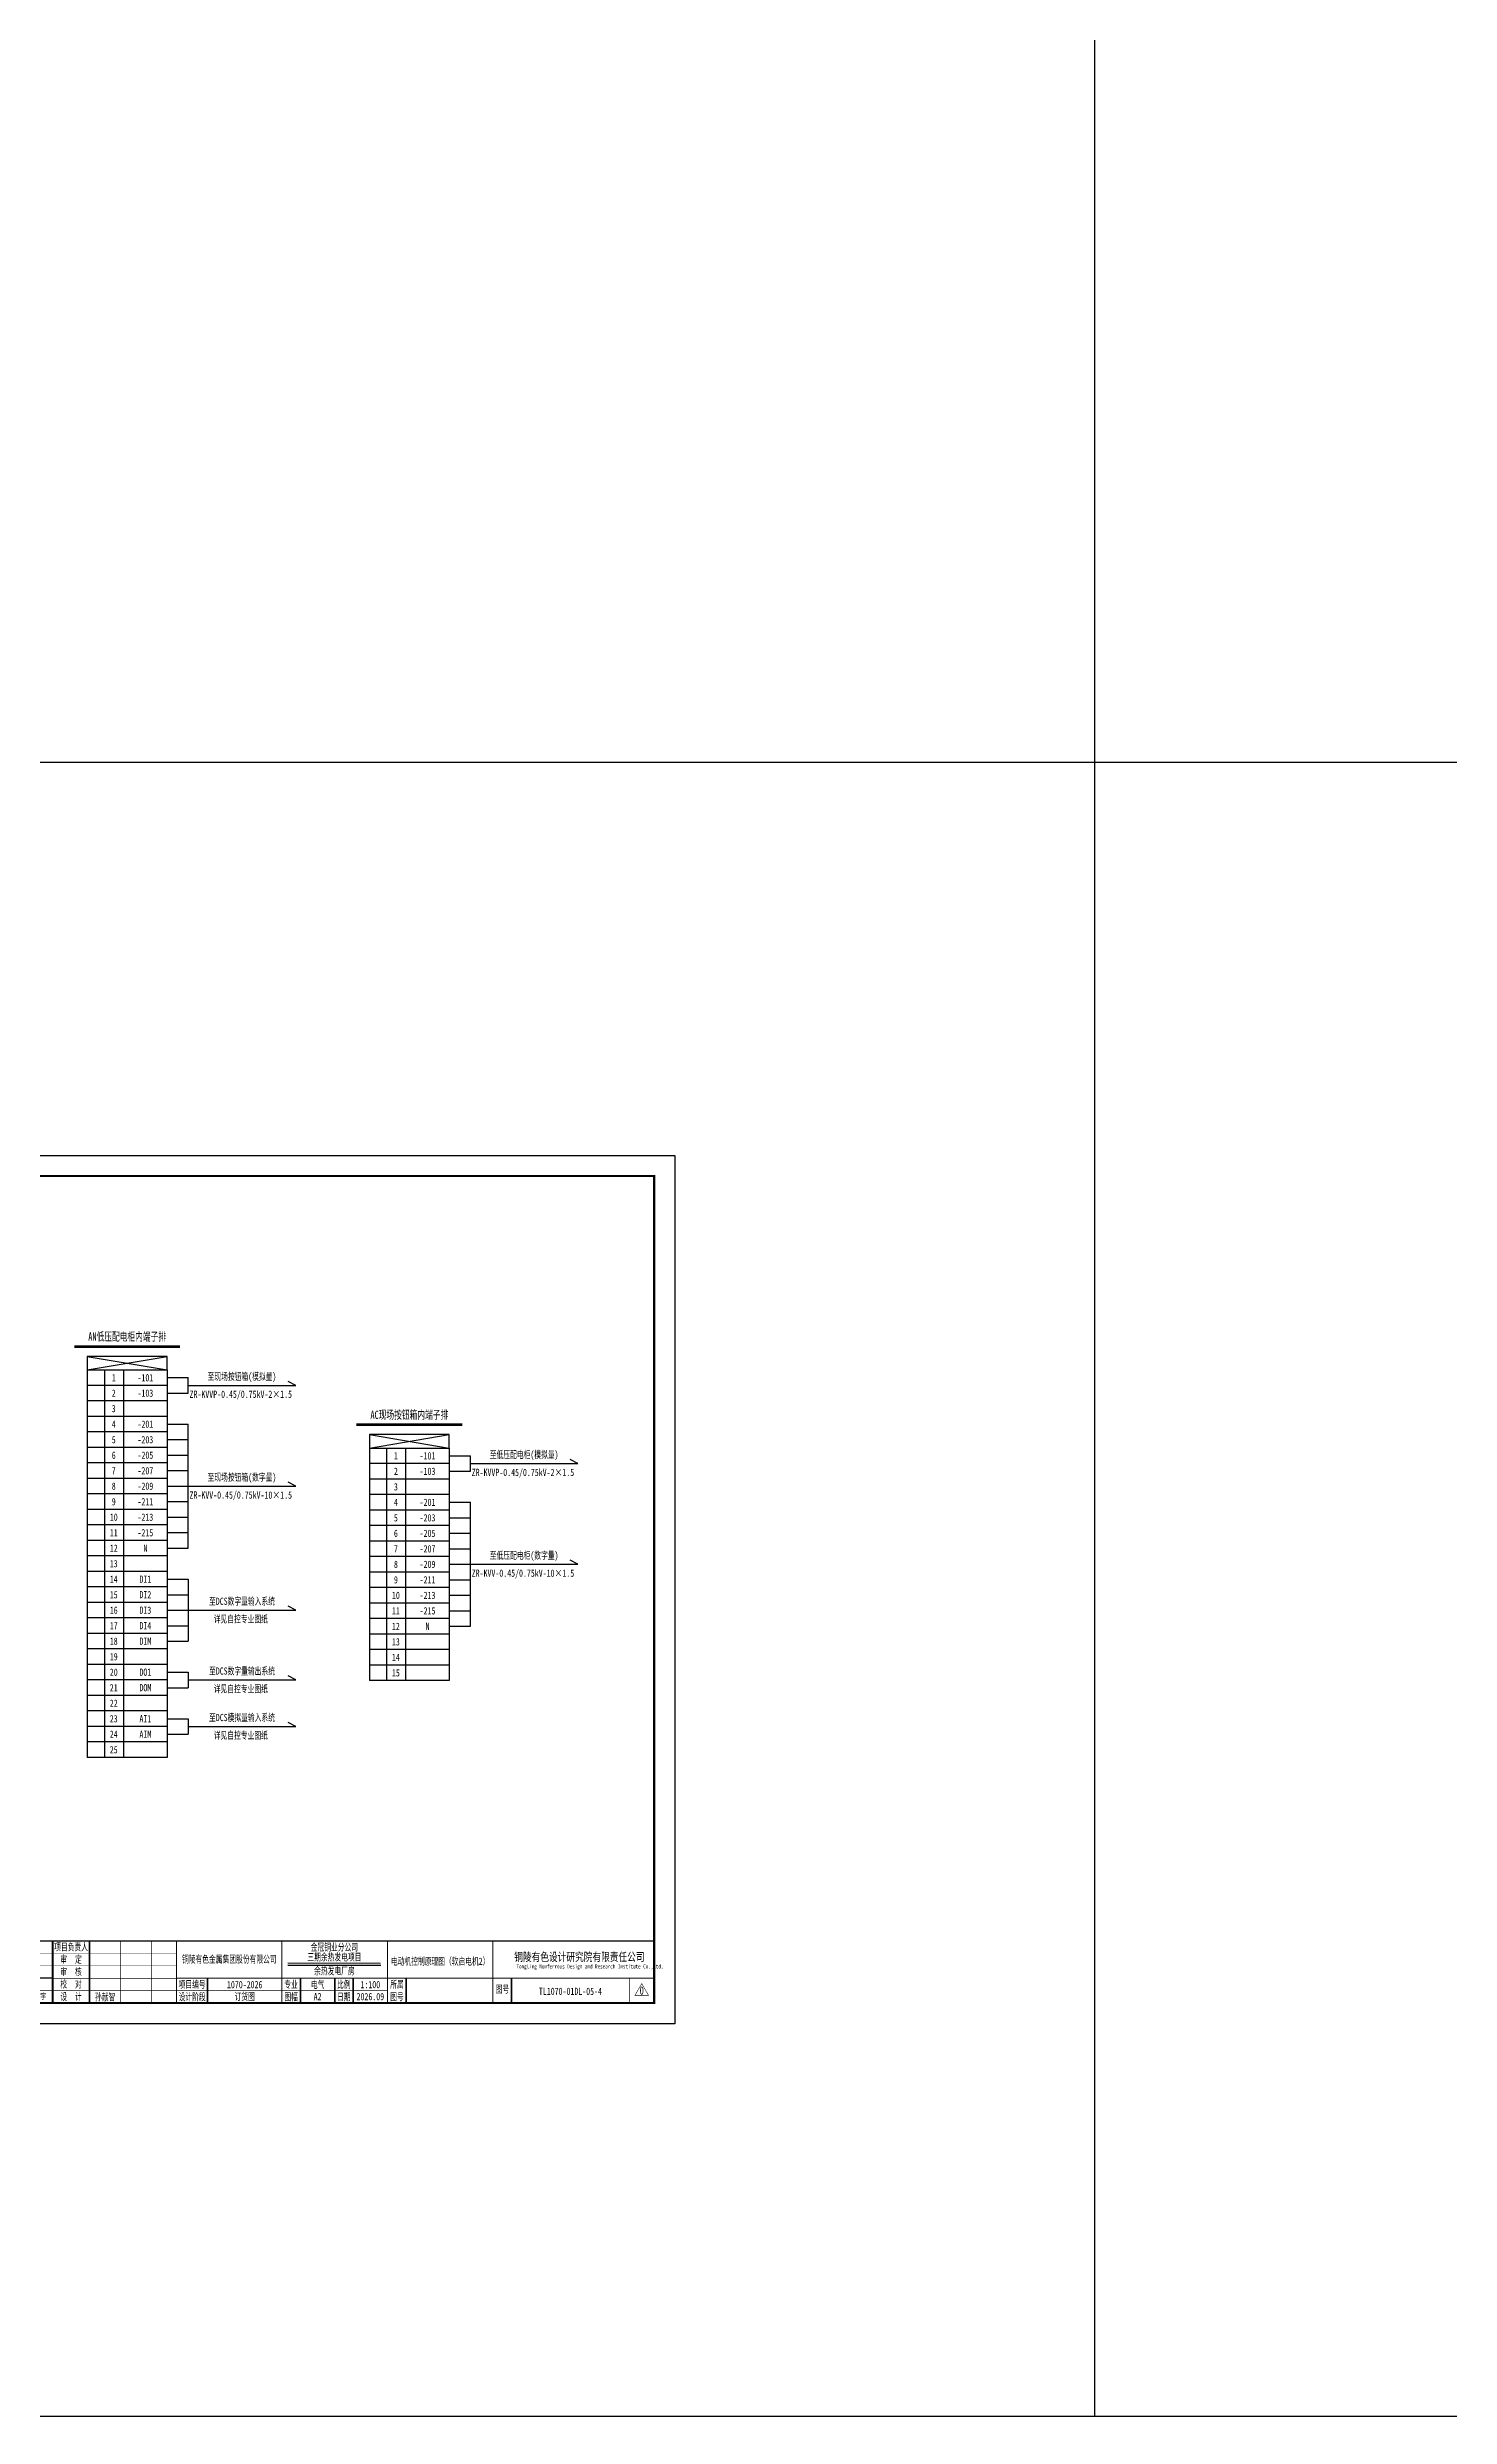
# Model space of a CAD drawing. Header units: millimetres. Extents: x -24326 to 675674, y 148048 to 606396.
# Drawn here: x 425032 to 492836, y 148048 to 262635 of the extents above; entities that cross this region are included whole.
import ezdxf
from ezdxf.enums import TextEntityAlignment as Align

# ---------------------------------------------------------------- set-up
doc = ezdxf.new("R2010")
doc.units = ezdxf.units.MM
for name, color, linetype, lineweight in [('CAXA0层', 7, 'Continuous', 25), ('SW', 8, 'Continuous', 20), ('TEXT', 4, 'Continuous', 0)]:
    doc.layers.add(name, color=color, linetype=linetype, lineweight=lineweight)
for name, color, linetype in [('动力平面设备层', 1, 'Continuous'), ('图框', 7, 'Continuous'), ('照明平面设备层', 1, 'Continuous')]:
    doc.layers.add(name, color=color, linetype=linetype)
doc.styles.add('HZ', font='simsun.ttf', dxfattribs={"width": 0.75})
doc.styles.add('标准', font='NSimSun.ttf', dxfattribs={"width": 0.667})

# ---------------------------------------------------------------- blocks, each defined once
blk = doc.blocks.new('3')
at = {"layer": 'TEXT', "color": 7, "lineweight": 25, "style": 'HZ', "width": 0.75}
for s, height, p in [('铜陵有色设计研究院有限责任公司', 400, (221501, 249018)), ('Tongling Nonferrous Design and Research Institute Co.,Ltd.', 200, (221613, 248659))]:
    blk.add_text(s, height=height, dxfattribs=at).set_placement(p)
blk = doc.blocks.new('铜陵有色图签02')
at = {"layer": '图框', "linetype": 'Continuous', "lineweight": 50}
for p, q in [((-38401, 3003), (-38401, 1)), ((-29100, 3001), (-29100, 0))]:
    blk.add_line(p, q, dxfattribs=at)
at = {"layer": '图框', "color": 7, "linetype": 'Continuous', "lineweight": 25}
for p, q in [((-36201, 3010), (-36201, 9)), ((-34701, 3010), (-34701, 9)), ((-33401, 3017), (-33401, 16)), ((-31901, 3017), (-31901, 16)), ((-30601, 3017), (-30601, 16)), ((-29100, 1201), (-37501, 1201))]:
    blk.add_line(p, q, dxfattribs=at)
at = {"layer": '图框', "color": 7, "linetype": 'Continuous', "lineweight": 35}
for p, q in [((-27300, 3001), (-27300, 1)), ((-21600, 1197), (-21600, -3)), ((-17100, 1200), (-17100, 0)), ((-15450, 0), (-15450, 1200)), ((-14550, 1200), (-14550, 0)), ((-12000, 1201), (-12000, 1)), ((-6900, 1202), (-6900, 2))]:
    blk.add_line(p, q, dxfattribs=at)
at = {"layer": '图框', "lineweight": 25}
blk.add_line((-17723, 1830), (-13223, 1830), dxfattribs=at)
at = {"layer": '图框', "lineweight": 70, "const_width": 70}
blk.add_lwpolyline([(-17980, 3001), (0, 3001), (-38401, 3001)], dxfattribs=at)
at = {"layer": '图框', "color": 7, "linetype": 'Continuous', "lineweight": 25, "const_width": 25}
for points in [[(-37501, 3000), (-37501, 0)], [(-23100, 2401), (-37501, 2401)], [(-25800, 3001), (-25800, 1)], [(-24300, 3001), (-24300, 1)], [(-23100, 1801), (-37501, 1801)], [(-23100, 1201), (-29100, 1201)], [(-12900, 600), (-18000, 600), (-37501, 600)], [(-602, 943), (-932, 371), (-272, 371), (-602, 943)]]:
    blk.add_lwpolyline(points, dxfattribs=at)
at = {"layer": '图框', "linetype": 'Continuous', "lineweight": 50, "const_width": 50}
for points in [[(-23100, 3001), (-23100, 1)], [(-18000, 3000), (-18000, 0)]]:
    blk.add_lwpolyline(points, dxfattribs=at)
at = {"layer": '图框', "lineweight": 50, "const_width": 50}
for points in [[(-12900, 3001), (-12900, 1)], [(-7800, 3001), (-7800, 1)], [(0, 3000), (0, 0)], [(-23100, 1200), (0, 1200)]]:
    blk.add_lwpolyline(points, dxfattribs=at)
at = {"layer": '图框', "lineweight": 25, "const_width": 35}
blk.add_lwpolyline([(-17723, 1930), (-13223, 1930)], dxfattribs=at)
at = {"layer": '图框', "color": 7, "linetype": 'Continuous', "lineweight": 35, "const_width": 25}
blk.add_lwpolyline([(-1200, 1201), (-1200, 0)], dxfattribs=at)
at = {"layer": '图框', "linetype": 'Continuous', "lineweight": 70, "const_width": 70}
blk.add_lwpolyline([(-38401, 1), (0, 0)], dxfattribs=at)
at = {"layer": '图框', "lineweight": 25}
blk.add_blockref('3', (-228268, -246986), dxfattribs=at)
at = {"layer": 'TEXT', "color": 7, "lineweight": 25, "style": '标准', "width": 0.667}
for s, height, p in [('会', 300, (-37942, 2054)), ('冶  炼', 300, (-36862, 1955)), ('总  图', 300, (-36862, 2555)), ('建  筑', 300, (-34062, 2562)), ('化  工', 300, (-34062, 1962)), ('给排水', 300, (-31262, 1962)), ('热  工', 300, (-31262, 2562)), ('项目负责人', 350, (-28197, 2541)), ('审  定', 350, (-28197, 1941)), ('签', 300, (-37942, 1404)), ('选  矿', 300, (-36862, 1355)), ('暖  通', 300, (-34062, 1362)), ('自  控', 300, (-31262, 1362)), ('审  核', 350, (-28197, 1341)), ('栏', 300, (-37942, 754)), ('采  矿', 300, (-36862, 754)), ('专  业', 300, (-36862, 170)), ('签  字', 300, (-35449, 170)), ('机  械', 300, (-34062, 761)), ('专  业', 300, (-34062, 177)), ('签  字', 300, (-32649, 177)), ('专  业', 300, (-31262, 177)), ('电  气', 300, (-31262, 761)), ('签  字', 300, (-29849, 177)), ('校  对', 350, (-28197, 741)), ('设  计', 350, (-28197, 139)), ('项目编号', 350, (-22343, 730)), ('设计阶段', 350, (-22343, 130)), ('专业', 350, (-17559, 730)), ('图幅', 350, (-17559, 130)), ('比例', 350, (-15009, 730)), ('日期', 350, (-15009, 130)), ('所属', 350, (-12438, 730)), ('图号', 350, (-12438, 130)), ('图号', 350, (-7339, 495))]:
    blk.add_text(s, height=height, dxfattribs=at).set_placement(p, align=Align.CENTER)

msp = doc.modelspace()

# ---------------------------------------------------------------- linework, layer by layer
at = {"color": 2, "linetype": 'ByBlock', "lineweight": -3, "ltscale": 100}
for p, q in [((475673.6, 148047.8), (475673.6, 548047.8)), ((675673.6, 228047.8), (-24326.4, 228047.8)), ((675673.6, 148047.8), (-24326.4, 148047.8))]:
    msp.add_line(p, q, dxfattribs=at)
at = {"color": 2, "linetype": 'ByBlock', "lineweight": 25}
for p, q in [((426956.1, 199323.5), (430823.1, 198672.7)), ((426956.1, 198672.7), (430823.1, 199323.5)), ((426956.1, 198672.7), (426956.1, 179927.6)), ((426956.1, 198672.7), (430823.1, 198672.7)), ((427792, 198672.7), (427792, 179927.6)), ((428711.4, 198672.7), (428711.4, 179927.6)), ((430823.1, 198672.7), (430823.1, 179927.6)), ((430823.1, 197922.9), (426956.1, 197922.9)), ((430823.1, 197173.1), (426956.1, 197173.1)), ((430823.1, 196423.3), (426956.1, 196423.3)), ((430823.1, 195673.5), (426956.1, 195673.5)), ((430823.1, 194923.7), (426956.1, 194923.7)), ((430823.1, 194173.9), (426956.1, 194173.9)), ((430823.1, 193424.1), (426956.1, 193424.1)), ((430823.1, 192674.3), (426956.1, 192674.3)), ((430823.1, 191924.5), (426956.1, 191924.5)), ((430823.1, 191174.7), (426956.1, 191174.7)), ((430823.1, 190424.9), (426956.1, 190424.9)), ((430823.1, 189675.1), (426956.1, 189675.1)), ((430823.1, 188925.3), (426956.1, 188925.3)), ((430823.1, 188175.5), (426956.1, 188175.5)), ((430823.1, 187425.7), (426956.1, 187425.7)), ((430823.1, 186675.9), (426956.1, 186675.9)), ((430823.1, 185926.1), (426956.1, 185926.1)), ((430823.1, 185176.3), (426956.1, 185176.3)), ((430823.1, 184426.5), (426956.1, 184426.5)), ((430823.1, 183676.7), (426956.1, 183676.7)), ((430823.1, 182926.9), (426956.1, 182926.9)), ((430823.1, 182177.1), (426956.1, 182177.1)), ((430823.1, 181427.2), (426956.1, 181427.2)), ((430823.1, 180677.4), (426956.1, 180677.4)), ((430823.1, 179927.6), (426956.1, 179927.6))]:
    msp.add_line(p, q, dxfattribs=at)
at = {"color": 1, "linetype": 'ByBlock'}
for p, q in [((430823.1, 198297.8), (431842.1, 198297.8)), ((431842.1, 197548), (431842.1, 198297.8)), ((430823.1, 197548), (431842.1, 197548)), ((431842.1, 197922.9), (437043.3, 197922.9)), ((430823.1, 196048.4), (431842.1, 196048.4)), ((431842.1, 190050), (431842.1, 196048.4)), ((430823.1, 195298.6), (431842.1, 195298.6)), ((430823.1, 194548.8), (431842.1, 194548.8)), ((430823.1, 193799), (431842.1, 193799)), ((444467.3, 194518.4), (445486.3, 194518.4)), ((444467.3, 193768.6), (445486.3, 193768.6)), ((445486.3, 193768.6), (445486.3, 194518.4)), ((445486.3, 194143.5), (450687.6, 194143.5)), ((430823.1, 193049.2), (431842.1, 193049.2)), ((431842.1, 193049.2), (437043.3, 193049.2)), ((430823.1, 192299.4), (431842.1, 192299.4)), ((430823.1, 191549.6), (431842.1, 191549.6)), ((444467.3, 192269), (445486.3, 192269)), ((444467.3, 191519.2), (445486.3, 191519.2)), ((445486.3, 186270.6), (445486.3, 192269)), ((430823.1, 190799.8), (431842.1, 190799.8)), ((444467.3, 190769.4), (445486.3, 190769.4)), ((430823.1, 190050), (431842.1, 190050)), ((444467.3, 190019.6), (445486.3, 190019.6)), ((444467.3, 189269.8), (445486.3, 189269.8)), ((445486.3, 189269.8), (450687.6, 189269.8)), ((430823.1, 188550.4), (431842.1, 188550.4)), ((444467.3, 188520), (445486.3, 188520)), ((430823.1, 187800.6), (431842.1, 187800.6)), ((430823.1, 187050.8), (431842.1, 187050.8)), ((431842.1, 187050.8), (437043.3, 187050.8)), ((444467.3, 187770.2), (445486.3, 187770.2)), ((444467.3, 187020.4), (445486.3, 187020.4)), ((430823.1, 186301), (431842.1, 186301)), ((444467.3, 186270.6), (445486.3, 186270.6)), ((430823.1, 185551.2), (431842.1, 185551.2)), ((430823.1, 184051.6), (431842.1, 184051.6)), ((431842.1, 183676.7), (437043.3, 183676.7)), ((430823.1, 183301.8), (431842.1, 183301.8)), ((430823.1, 181802.2), (431842.1, 181802.2)), ((430823.1, 181052.3), (431842.1, 181052.3)), ((431842.1, 181427.2), (437043.3, 181427.2))]:
    msp.add_line(p, q, dxfattribs=at)
at = {"color": 3, "linetype": 'ByBlock', "lineweight": 25}
for p, q in [((440600.3, 195544.1), (444467.3, 194893.3)), ((440600.3, 194893.3), (444467.3, 195544.1)), ((440600.3, 194893.3), (440600.3, 183646.3)), ((440600.3, 194893.3), (444467.3, 194893.3)), ((441436.2, 194893.3), (441436.2, 183646.3)), ((442355.6, 194893.3), (442355.6, 183646.3)), ((444467.3, 194893.3), (444467.3, 183646.3)), ((444467.3, 194143.5), (440600.3, 194143.5)), ((444467.3, 193393.7), (440600.3, 193393.7)), ((444467.3, 192643.9), (440600.3, 192643.9)), ((444467.3, 191894.1), (440600.3, 191894.1)), ((444467.3, 191144.3), (440600.3, 191144.3)), ((444467.3, 190394.5), (440600.3, 190394.5)), ((444467.3, 189644.7), (440600.3, 189644.7)), ((444467.3, 188894.9), (440600.3, 188894.9)), ((444467.3, 188145.1), (440600.3, 188145.1)), ((444467.3, 187395.3), (440600.3, 187395.3)), ((444467.3, 186645.5), (440600.3, 186645.5)), ((444467.3, 185895.7), (440600.3, 185895.7)), ((444467.3, 185145.9), (440600.3, 185145.9)), ((444467.3, 184396.1), (440600.3, 184396.1)), ((444467.3, 183646.3), (440600.3, 183646.3))]:
    msp.add_line(p, q, dxfattribs=at)
at = {"color": 2, "linetype": 'ByBlock', "lineweight": 25}
msp.add_lwpolyline([(426956.1, 198672.7), (430823.1, 198672.7), (430823.1, 199323.5), (426956.1, 199323.5)], close=True, dxfattribs=at)
at = {"color": 3, "linetype": 'ByBlock', "lineweight": 25}
msp.add_lwpolyline([(440600.3, 194893.3), (444467.3, 194893.3), (444467.3, 195544.1), (440600.3, 195544.1)], close=True, dxfattribs=at)
at = {"layer": 'CAXA0层', "color": 2, "linetype": 'ByBlock', "lineweight": 40}
msp.add_line((426340.5, 199827), (431438.6, 199827), dxfattribs=at)
at = {"layer": 'CAXA0层', "color": 2, "linetype": 'ByBlock', "lineweight": 0}
msp.add_line((426340.5, 199761.5), (431438.6, 199761.5), dxfattribs=at)
at = {"layer": 'CAXA0层', "color": 3, "linetype": 'ByBlock', "lineweight": 40}
msp.add_line((439984.8, 196047.6), (445082.9, 196047.6), dxfattribs=at)
at = {"layer": 'CAXA0层', "color": 3, "linetype": 'ByBlock', "lineweight": 0}
msp.add_line((439984.8, 195982.1), (445082.9, 195982.1), dxfattribs=at)
at = {"layer": '动力平面设备层', "color": 1, "linetype": 'ByBlock', "lineweight": -3, "ltscale": 100}
for p, q in [((437043.3, 197922.9), (436666.7, 198116.1)), ((450687.6, 194143.5), (450311, 194336.7)), ((437043.3, 193049.2), (436666.7, 193242.4)), ((450687.6, 189269.8), (450311, 189463)), ((431842.1, 188550.4), (431842.1, 185551.2)), ((437043.3, 187050.8), (436666.7, 187244)), ((431842.1, 184051.6), (431842.1, 183301.8)), ((437043.3, 183676.7), (436666.7, 183869.9)), ((431842.1, 181802.2), (431842.1, 181052.3)), ((437043.3, 181427.2), (436666.7, 181620.5))]:
    msp.add_line(p, q, dxfattribs=at)
at = {"layer": '图框', "linetype": 'Continuous', "lineweight": 100, "const_width": 100}
msp.add_lwpolyline([(398473.6, 168047.8), (454373.6, 168047.8), (454373.6, 208047.8), (398473.6, 208047.8)], close=True, dxfattribs=at)
at = {"layer": '照明平面设备层', "color": 0, "lineweight": -3, "ltscale": 100}
msp.add_lwpolyline([(395973.6, 209047.8), (455373.6, 209047.8), (455373.6, 167047.8), (395973.6, 167047.8)], close=True, dxfattribs=at)

# ---------------------------------------------------------------- block references
at = {"layer": '图框', "lineweight": 25}
msp.add_blockref('铜陵有色图签02', (454373.6, 168047.8), dxfattribs=at)

# ---------------------------------------------------------------- texts
at = {"layer": 'SW', "color": 2, "linetype": 'ByBlock', "lineweight": 25, "style": '标准', "width": 0.667}
msp.add_text('AN低压配电柜内端子排', height=400, dxfattribs=at).set_placement((428889.3, 200082), align=Align.CENTER)
at = {"layer": 'SW', "color": 7, "linetype": 'ByBlock', "lineweight": 25, "style": '标准', "width": 0.667}
for s, p in [('1', (428240.2, 198122.9)), ('-101', (429769.5, 198122.9)), ('至现场按钮箱(模拟量)', (434441.3, 198180.1)), ('2', (428240.2, 197373.1)), ('-103', (429769.5, 197373.1)), ('ZR-KVVP-0.45/0.75kV-2×1.5', (434384.3, 197320.2)), ('4', (428240.2, 195873.5)), ('3', (428240.2, 196623.3)), ('-201', (429769.5, 195873.5)), ('5', (428240.2, 195123.7)), ('-203', (429769.5, 195123.7)), ('至低压配电柜(模拟量)', (448085.5, 194400.7)), ('6', (428240.2, 194373.9)), ('7', (428240.2, 193624.1)), ('-205', (429769.5, 194373.9)), ('-207', (429769.5, 193624.1)), ('至现场按钮箱(数字量)', (434441.3, 193306.4)), ('2', (441884.4, 193593.7)), ('1', (441884.4, 194343.5)), ('-101', (443413.7, 194343.5)), ('-103', (443413.7, 193593.7)), ('ZR-KVVP-0.45/0.75kV-2×1.5', (448028.5, 193540.8)), ('8', (428240.2, 192874.3)), ('-209', (429769.5, 192874.3)), ('ZR-KVV-0.45/0.75kV-10×1.5', (434384.3, 192446.5)), ('3', (441884.4, 192843.9)), ('10', (428240.2, 191374.7)), ('9', (428240.2, 192124.5)), ('-211', (429769.5, 192124.5)), ('-213', (429769.5, 191374.7)), ('4', (441884.4, 192094.1)), ('5', (441884.4, 191344.3)), ('-201', (443413.7, 192094.1)), ('-203', (443413.7, 191344.3)), ('11', (428240.2, 190624.9)), ('12', (428240.2, 189875.1)), ('-215', (429769.5, 190624.9)), ('N', (429769.5, 189875.1)), ('6', (441884.4, 190594.5)), ('-205', (443413.7, 190594.5)), ('13', (428240.2, 189125.3)), ('8', (441884.4, 189094.9)), ('7', (441884.4, 189844.7)), ('-207', (443413.7, 189844.7)), ('-209', (443413.7, 189094.9)), ('至低压配电柜(数字量)', (448085.5, 189527)), ('14', (428240.2, 188375.5)), ('15', (428240.2, 187625.7)), ('DI1', (429769.5, 188375.5)), ('DI2', (429769.5, 187625.7)), ('10', (441884.4, 187595.3)), ('9', (441884.4, 188345.1)), ('-211', (443413.7, 188345.1)), ('-213', (443413.7, 187595.3)), ('ZR-KVV-0.45/0.75kV-10×1.5', (448028.5, 188667.1)), ('16', (428240.2, 186875.9)), ('DI3', (429769.5, 186875.9)), ('至DCS数字量输入系统', (434441.3, 187308)), ('详见自控专业图纸', (434384.3, 186448)), ('11', (441884.4, 186845.5)), ('-215', (443413.7, 186845.5)), ('17', (428240.2, 186126.1)), ('18', (428240.2, 185376.3)), ('DI4', (429769.5, 186126.1)), ('DIM', (429769.5, 185376.3)), ('12', (441884.4, 186095.7)), ('13', (441884.4, 185345.9)), ('N', (443413.7, 186095.7)), ('19', (428240.2, 184626.5)), ('14', (441884.4, 184596.1)), ('20', (428240.2, 183876.7)), ('21', (428240.2, 183126.9)), ('DO1', (429769.5, 183876.7)), ('DOM', (429769.5, 183126.9)), ('至DCS数字量输出系统', (434441.3, 183933.9)), ('详见自控专业图纸', (434384.3, 183073.9)), ('15', (441884.4, 183846.3)), ('22', (428240.2, 182377.1)), ('23', (428240.2, 181627.2)), ('24', (428240.2, 180877.4)), ('AI1', (429769.5, 181627.2)), ('AIM', (429769.5, 180877.4)), ('至DCS模拟量输入系统', (434441.3, 181684.5)), ('详见自控专业图纸', (434384.3, 180824.5)), ('25', (428240.2, 180127.6))]:
    msp.add_text(s, height=350, dxfattribs=at).set_placement(p, align=Align.CENTER)
at = {"layer": 'SW', "color": 3, "linetype": 'ByBlock', "lineweight": 25, "style": '标准', "width": 0.667}
msp.add_text('AC现场按钮箱内端子排', height=400, dxfattribs=at).set_placement((442533.6, 196302.6), align=Align.CENTER)
at = {"layer": 'SW', "color": 4, "linetype": 'Continuous', "lineweight": 25, "style": '标准', "width": 0.667}
for s, height, p in [('金冠铜业分公司', 350, (438910.4, 170576.7)), ('铜陵有色金属集团股份有限公司', 350, (433827.5, 169995.5)), ('三期余热发电项目', 350, (438910.4, 170098.6)), ('余热发电厂房', 350, (438910.4, 169430.3)), ('电动机控制原理图（软启电机2）', 350, (444024.5, 169894.7)), ('1070-2026', 350, (434573, 168767.5)), ('电气', 350, (438097.8, 168767.5)), ('A2', 350, (438097.8, 168187.8)), ('2026.09', 350, (440647.8, 168187.8)), ('1:100', 350, (440647.8, 168767.5)), ('TL1070-01DL-05-4', 350, (450322.9, 168444.3)), ('0', 400, (453771.4, 168455.8))]:
    msp.add_text(s, height=height, dxfattribs=at).set_placement(p, align=Align.CENTER)
at = {"layer": 'SW', "color": 7, "linetype": 'Continuous', "lineweight": 25, "style": '标准', "width": 0.667}
msp.add_text('孙献智', height=350, dxfattribs=at).set_placement((427825.3, 168168.3), align=Align.CENTER)
at = {"layer": 'SW', "color": 1, "linetype": 'Continuous', "lineweight": 25, "style": '标准', "width": 0.667}
msp.add_text('订货图', height=350, dxfattribs=at).set_placement((434573, 168187.8), align=Align.CENTER)

doc.saveas('drawing.dxf')
